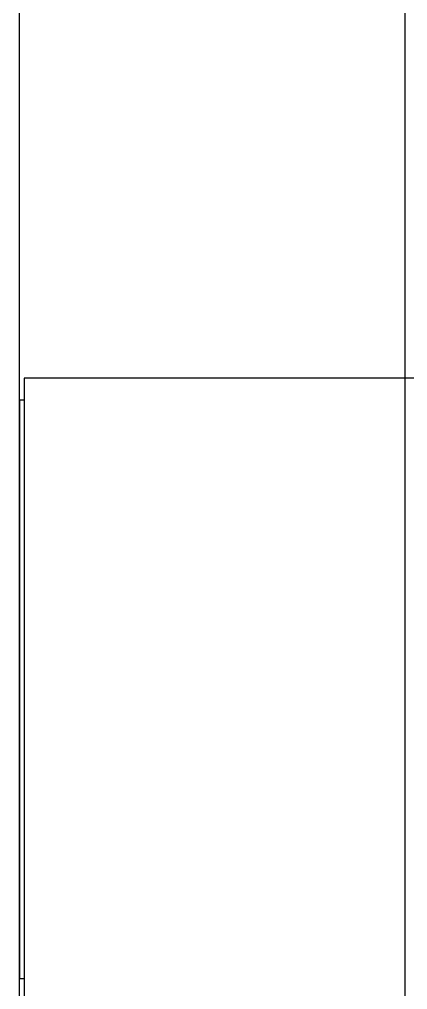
# Model space of a CAD drawing. Header units: millimetres. Extents: x 732 to 1037, y 127 to 299.
# Drawn here: x 735.2076 to 735.2328, y 279.3136 to 279.3766 of the extents above; entities that cross this region are included whole.
import ezdxf

# ---------------------------------------------------------------- set-up
doc = ezdxf.new("R2010")
doc.units = ezdxf.units.MM
doc.layers.add('I-ARQ', color=8, linetype='Continuous')

msp = doc.modelspace()

# ---------------------------------------------------------------- linework, layer by layer
at = {"layer": 'I-ARQ'}
for p, q in [((735.207584, 278.623135), (735.207584, 279.983135)), ((735.232584, 279.983135), (735.232584, 278.623135))]:
    msp.add_line(p, q, dxfattribs=at)
for points in [[(735.207897, 279.353323), (735.207897, 279.353323), (735.207897, 279.315418), (735.207897, 279.315418)], [(735.241608, 279.353323), (735.241608, 279.353323), (735.207897, 279.353323), (735.207897, 279.353323)], [(735.207584, 279.351919), (735.207584, 279.351919), (735.207897, 279.351919), (735.207897, 279.351919)], [(735.207584, 279.351919), (735.207584, 279.351919), (735.207584, 279.333135), (735.207584, 279.333135)], [(735.207584, 279.333135), (735.207584, 279.333135), (735.207584, 279.31435), (735.207584, 279.31435)], [(735.207584, 279.317395), (735.207584, 279.317395), (735.207584, 279.325658), (735.207584, 279.325658)], [(735.207897, 279.315418), (735.207897, 279.315418), (735.207897, 279.312947), (735.207897, 279.312947)], [(735.207584, 279.31435), (735.207584, 279.31435), (735.207897, 279.31435), (735.207897, 279.31435)]]:
    msp.add_open_spline(points, degree=3, dxfattribs=at)
msp.add_open_spline([(735.207584, 279.34061), (735.207584, 279.340613), (735.207584, 279.340611), (735.207584, 279.340611), (735.207584, 279.340611), (735.207584, 279.340611), (735.207584, 279.340611), (735.207584, 279.340611), (735.207584, 279.340611), (735.207584, 279.340611), (735.207584, 279.340611), (735.207584, 279.340611), (735.207584, 279.340611), (735.207584, 279.340611), (735.207584, 279.340611), (735.207584, 279.340611), (735.207584, 279.340611), (735.207584, 279.340611), (735.207584, 279.340611), (735.207584, 279.340611), (735.207584, 279.340611), (735.207584, 279.340611), (735.207584, 279.340611), (735.207584, 279.340611), (735.207584, 279.340611), (735.207584, 279.340611), (735.207584, 279.34061), (735.207584, 279.34061), (735.207584, 279.34061), (735.207584, 279.34061), (735.207584, 279.34061), (735.207584, 279.34061), (735.207584, 279.34061), (735.207584, 279.34061), (735.207584, 279.34061), (735.207584, 279.34061)], degree=3, knots=[0, 0, 0, 0, 0.111111, 0.111111, 0.111111, 0.111111, 0.222222, 0.222222, 0.222222, 0.222222, 0.333333, 0.333333, 0.333333, 0.333333, 0.444444, 0.444444, 0.444444, 0.444444, 0.555556, 0.555556, 0.555556, 0.555556, 0.666667, 0.666667, 0.666667, 0.666667, 0.777778, 0.777778, 0.777778, 0.777778, 0.888889, 0.888889, 0.888889, 0.888889, 1, 1, 1, 1], dxfattribs=at)

doc.saveas('drawing.dxf')
